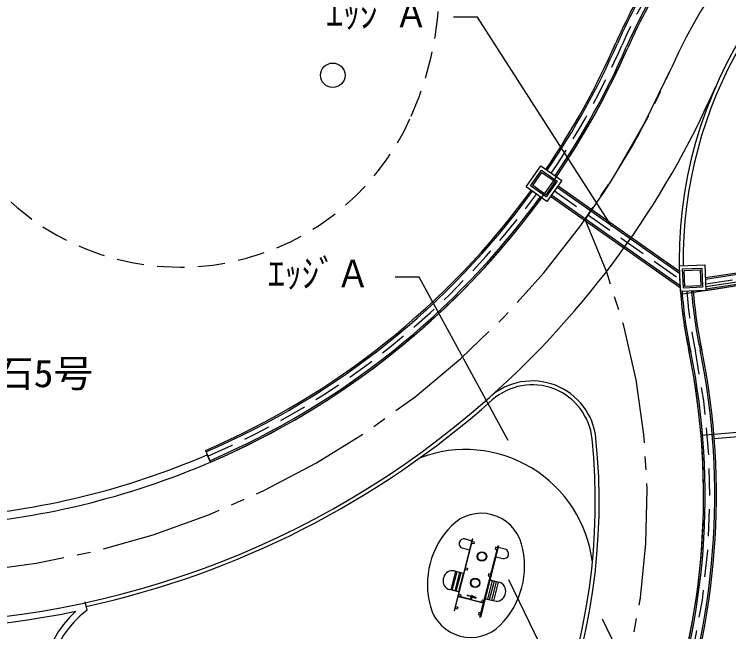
# Model space of a CAD drawing. Units: millimetres on the paper. Extents: x -120.2 to -23.9, y -30.5 to 36.3.
# Drawn here: x -83.97 to -75.02, y -8.13 to -0.39 of the extents above; entities that cross this region are included whole.
import ezdxf
from ezdxf.enums import TextEntityAlignment as Align

# ---------------------------------------------------------------- set-up
doc = ezdxf.new("R2010")
doc.units = ezdxf.units.MM
doc.header["$LTSCALE"] = 0.17
doc.linetypes.add('CHAIN2', pattern=[12, 9, -1, 1, -1])
doc.linetypes.add('DASHED2', pattern=[3, 2, -1])
for name, color, linetype in [('0-2_D-STR-1-計線1_計画', 7, 'Continuous'), ('0-3_D-STR-3-計線3_施設', 7, 'Continuous'), ('0-5_D-STR-BMK-CLINE', 7, 'CHAIN2'), ('0-7_D-STR-2-計線1_エッジ', 7, 'Continuous'), ('0-8_D-STR-DIM-5コンタ', 7, 'DASHED2'), ('0-9_D-STR-2-計線2_補助', 7, 'Continuous'), ('0-A_D-STR-5-1排水', 7, 'Continuous'), ('0-F_D-STR-5-2排水-ＣＬ', 7, 'DASHED2'), ('1-8_D-STR-HTXT-施設', 4, 'Continuous'), ('1-A_GroupNo11-LayerNo1', 7, 'Continuous')]:
    doc.layers.add(name, color=color, linetype=linetype)
doc.styles.add('ＭＳ ゴシック', font='')
doc.styles.get('ＭＳ ゴシック').set_extended_font_data('MS Gothic')

msp = doc.modelspace()

# ---------------------------------------------------------------- linework, layer by layer
at = {"layer": '0-2_D-STR-1-計線1_計画'}
for p, q in [((-75.6208, -3.8979), (-73.8484, -3.6281)), ((-74.7761, -5.6211), (-75.3649, -5.67)), ((-83.0592, -7.8578), (-83.0817, -7.7516))]:
    msp.add_line(p, q, dxfattribs=at)
for centre, radius, start, end in [((-85.4732, 3.2162), 11.2368, 141.35935, 311.5962), ((-70.2199, -3.4707), 5.4178, 118.6357, 191.77068), ((-70.2199, -3.4707), 6.6217, 136.65187, 156.32793), ((-85.4732, 3.2162), 10.0329, 293.24493, 336.32793), ((-84.3635, -6.4179), 9.0296, 308.65065, 11.77068), ((-77.4805, -5.7874), 0.8026, 5.82956, 131.5962), ((-84.4721, -6.5), 7.8305, 309.64697, 5.82051), ((-82.3405, -8.8237), 1.204, 126.6529, 207.73576)]:
    msp.add_arc(centre, radius, start, end, dxfattribs=at)
at = {"layer": '0-3_D-STR-3-計線3_施設'}
for p, q in [((-78.3231, -6.9649), (-78.2381, -6.9865)), ((-78.3231, -6.9649), (-78.2381, -6.9865)), ((-77.8213, -7.0923), (-77.9063, -7.0707)), ((-77.8213, -7.0923), (-77.9063, -7.0707)), ((-78.2678, -7.1032), (-78.3527, -7.0816)), ((-77.936, -7.1874), (-77.851, -7.209)), ((-78.443, -7.3692), (-78.5022, -7.6026)), ((-78.4828, -7.6076), (-78.4235, -7.3742)), ((-78.4566, -7.3658), (-78.3457, -7.3939)), ((-78.3924, -7.3821), (-78.4516, -7.6155)), ((-78.4322, -7.6204), (-78.3729, -7.387)), ((-78.4001, -7.6244), (-78.3428, -7.3988)), ((-78.5951, -7.4652), (-78.5901, -7.4457)), ((-78.0683, -7.7087), (-78.011, -7.4831)), ((-78.0382, -7.7205), (-77.9789, -7.4871)), ((-77.9595, -7.492), (-78.0187, -7.7254)), ((-77.8953, -7.5083), (-78.0061, -7.4802)), ((-77.9876, -7.7333), (-77.9283, -7.4999)), ((-77.9089, -7.5048), (-77.9682, -7.7382)), ((-78.405, -7.6273), (-78.5152, -7.5993)), ((-78.2483, -7.722), (-78.4068, -7.6817)), ((-78.2404, -7.6909), (-78.294, -7.6772)), ((-78.2922, -7.6698), (-78.2385, -7.6835)), ((-78.2549, -7.7203), (-78.247, -7.6892)), ((-78.2417, -7.7236), (-78.2338, -7.6925)), ((-78.2404, -7.6909), (-78.1867, -7.7045)), ((-78.1848, -7.6971), (-78.2385, -7.6835)), ((-77.821, -7.6617), (-77.8161, -7.6423)), ((-78.2483, -7.722), (-78.0898, -7.7622)), ((-78.0654, -7.7135), (-77.9551, -7.7415))]:
    msp.add_line(p, q, dxfattribs=at)
for points in [[(-78.4529, -7.8636), (-78.2258, -6.9689), (-78.2332, -6.9671), (-78.4603, -7.8617)], [(-78.2389, -7.0205), (-78.2325, -6.9952), (-78.2072, -7.0016), (-78.2136, -7.0269)], [(-78.1359, -7.9441), (-77.9088, -7.0494), (-77.9014, -7.0513), (-78.1285, -7.9459)], [(-77.9219, -7.101), (-77.9155, -7.0757), (-77.9407, -7.0693), (-77.9472, -7.0945)], [(-78.3228, -7.3511), (-78.3164, -7.3258), (-78.2911, -7.3322), (-78.2975, -7.3575)], [(-78.0058, -7.4316), (-77.9994, -7.4063), (-78.0247, -7.3999), (-78.0311, -7.4252)], [(-78.4463, -7.8373), (-78.4399, -7.812), (-78.4146, -7.8184), (-78.421, -7.8437)], [(-78.1293, -7.9178), (-78.1228, -7.8925), (-78.1481, -7.8861), (-78.1545, -7.9114)]]:
    msp.add_lwpolyline(points, close=True, dxfattribs=at)
for points in [[(-78.0916, -7.7696), (-78.2501, -7.7294), (-78.4087, -7.6891)], [(-78.4068, -7.6817), (-78.4004, -7.6564), (-78.3751, -7.6629), (-78.3815, -7.6881)], [(-78.2453, -7.6817), (-78.2433, -7.674), (-78.2297, -7.6774), (-78.2317, -7.6852)], [(-78.0833, -7.7369), (-78.1086, -7.7305), (-78.115, -7.7558)]]:
    msp.add_lwpolyline(points, dxfattribs=at)
for centre, radius in [((-78.1117, -7.1842), 0.0602), ((-78.1117, -7.1842), 0.0522), ((-78.1957, -7.5148), 0.0602), ((-78.1957, -7.5148), 0.0522)]:
    msp.add_circle(centre, radius, dxfattribs=at)
for centre, radius, start, end in [((-85.4732, 3.2162), 11.3171, 216.44212, 281.59191), ((-78.3379, -7.0233), 0.0602, 75.75382, 255.75382), ((-77.8362, -7.1507), 0.0602, 255.75382, 75.75382), ((-78.4831, -7.4729), 0.1104, 75.75382, 165.75382), ((-78.3467, -7.3978), 0.00401, 345.75382, 75.75382), ((-78.4881, -7.4924), 0.1104, 165.75382, 255.75382), ((-78.0071, -7.484), 0.00401, 75.75382, 165.75382), ((-77.923, -7.6151), 0.1104, 345.75382, 75.75382), ((-78.404, -7.6234), 0.00401, 255.75382, 345.75382), ((-78.2931, -7.6735), 0.00381, 75.75382, 255.75382), ((-78.2392, -7.6861), 0.0128, 42.49485, 109.01278), ((-78.1857, -7.7008), 0.00381, 255.75382, 75.75382), ((-77.928, -7.6346), 0.1104, 255.75382, 345.75382), ((-78.0644, -7.7096), 0.00401, 165.75382, 255.75382), ((-82.3342, -8.8311), 1.293, 131.98916, 210.93837)]:
    msp.add_arc(centre, radius, start, end, dxfattribs=at)
at = {"layer": '0-5_D-STR-BMK-CLINE'}
for centre, radius, start, end in [((-85.4732, 3.2162), 10.6349, 141.35935, 336.32793), ((-70.2199, -3.4707), 6.0197, 125.48318, 156.32793), ((-70.2199, -3.4707), 6.0197, 125.48318, 156.32793), ((-85.4732, 3.2162), 10.6349, 324.47482, 336.32793), ((-84.4672, -6.5008), 8.4276, 309.55319, 24.81842)]:
    msp.add_arc(centre, radius, start, end, dxfattribs=at)
at = {"layer": '0-7_D-STR-2-計線1_エッジ'}
for centre, radius, start, end in [((-78.1194, -7.1673), 0.524, 15.32339, 135.32339), ((-77.7468, -7.5358), 1.0481, 135.32339, 195.32339), ((-78.6248, -7.3058), 1.0481, 315.32339, 15.32339), ((-78.2522, -7.6743), 0.524, 195.32339, 315.32339)]:
    msp.add_arc(centre, radius, start, end, dxfattribs=at)
at = {"layer": '0-8_D-STR-DIM-5コンタ'}
for centre, radius, start, end in [((-82.742, 0.006), 4.1005, 335.92452, 33.71347), ((-81.8955, -0.3948), 3.1642, 218.6694, 336.29793)]:
    msp.add_arc(centre, radius, start, end, dxfattribs=at)
at = {"layer": '0-9_D-STR-2-計線2_補助'}
msp.add_line((-75.3056, -3.8012), (-73.8557, -3.5805), dxfattribs=at)
msp.add_lwpolyline([(-75.2011, -5.7047), (-74.7977, -5.6712), (-72.6525, -8.3579), (-72.5272, -8.5149)], dxfattribs=at)
for centre, radius, start, end in [((-70.2199, -3.4707), 5.3696, 118.47697, 180.7372), ((-77.4805, -5.7874), 0.7545, 5.83013, 131.59621), ((-85.4732, 3.2162), 11.285, 282.29887, 311.5962), ((-84.4721, -6.5), 7.7824, 311.20438, 5.82051)]:
    msp.add_arc(centre, radius, start, end, dxfattribs=at)
at = {"layer": '0-A_D-STR-5-1排水'}
for p, q in [((-77.1691, -2.5551), (-75.6336, -3.6359)), ((-77.1575, -2.5387), (-75.6346, -3.6106)), ((-77.2499, -2.67), (-75.6269, -3.8123)), ((-77.2384, -2.6536), (-75.6275, -3.7874)), ((-75.3101, -3.6882), (-73.8654, -3.4683)), ((-75.3093, -3.7084), (-73.8648, -3.4886)), ((-75.3045, -3.8294), (-73.8514, -3.6083)), ((-75.3037, -3.8496), (-73.8484, -3.6281)), ((-81.577, -5.8548), (-81.5136, -6.0023))]:
    msp.add_line(p, q, dxfattribs=at)
for points in [[(-77.1113, -2.4731), (-77.2961, -2.7356), (-77.5586, -2.5508), (-77.3738, -2.2883)], [(-77.1672, -2.4828), (-77.3058, -2.6797), (-77.5027, -2.5411), (-77.3641, -2.3442)], [(-75.3166, -3.5288), (-75.3037, -3.8496), (-75.6245, -3.8625), (-75.6373, -3.5417)], [(-75.355, -3.5705), (-75.3454, -3.8111), (-75.586, -3.8208), (-75.5956, -3.5802)]]:
    msp.add_lwpolyline(points, close=True, dxfattribs=at)
at = {"layer": '0-A_D-STR-5-1排水', "linetype": 'DASHED2'}
for points in [[(-77.1952, -2.4876), (-77.3107, -2.6517), (-77.4748, -2.5362), (-77.3593, -2.3721)], [(-75.3743, -3.5914), (-75.3662, -3.7919), (-75.5667, -3.7999), (-75.5748, -3.5994)]]:
    msp.add_lwpolyline(points, close=True, dxfattribs=at)
at = {"layer": '0-A_D-STR-5-1排水'}
msp.add_circle((-79.9801, -1.1546), 0.1533, dxfattribs=at)
for centre, radius, start, end in [((-70.2199, -3.4707), 6.7822, 136.65187, 156.32793), ((-70.2199, -3.4707), 6.7622, 136.65187, 156.32793), ((-70.2199, -3.4707), 6.6418, 136.65187, 156.32793), ((-70.2199, -3.4707), 6.6217, 136.65187, 156.32793), ((-85.4732, 3.2162), 9.8724, 325.79178, 336.32793), ((-85.4732, 3.2162), 9.8924, 325.78989, 336.32793), ((-85.4732, 3.2162), 10.0128, 325.77871, 336.32793), ((-85.4732, 3.2162), 10.0329, 325.77688, 336.32793), ((-85.4732, 3.2162), 9.8724, 293.24493, 323.92842), ((-85.4732, 3.2162), 9.8924, 293.24493, 323.93031), ((-85.4732, 3.2162), 10.0128, 293.24493, 323.9415), ((-85.4732, 3.2162), 10.0128, 323.32199, 323.9415), ((-85.4732, 3.2162), 10.0329, 293.24493, 323.94333), ((-85.4732, 3.2162), 10.0329, 323.32014, 323.94333), ((-70.1594, -3.4643), 5.4786, 184.16811, 192.21165), ((-70.1594, -3.4643), 5.4585, 184.17497, 192.21302), ((-70.1594, -3.4643), 5.3381, 184.21726, 192.22137), ((-70.1594, -3.4643), 5.3181, 184.2245, 192.22279), ((-84.3635, -6.4179), 9.0296, 308.65065, 11.46469), ((-84.3635, -6.4179), 9.0497, 308.65065, 11.46552), ((-84.3635, -6.4179), 9.1701, 308.65065, 11.47047), ((-84.3635, -6.4179), 9.1901, 308.65065, 11.47129)]:
    msp.add_arc(centre, radius, start, end, dxfattribs=at)
at = {"layer": '0-F_D-STR-5-2排水-ＣＬ'}
for p, q in [((-77.2037, -2.6043), (-75.6305, -3.7116)), ((-75.3069, -3.7689), (-73.86, -3.5487))]:
    msp.add_line(p, q, dxfattribs=at)
for centre, radius, start, end in [((-70.2199, -3.4707), 6.702, 136.65187, 156.32793), ((-85.4732, 3.2162), 9.9526, 325.79178, 336.32793), ((-85.4732, 3.2162), 9.9526, 293.24493, 323.92842), ((-70.1594, -3.4643), 5.3983, 184.2245, 192.21717), ((-84.3635, -6.4179), 9.1099, 308.65065, 11.468)]:
    msp.add_arc(centre, radius, start, end, dxfattribs=at)
at = {"layer": '1-8_D-STR-HTXT-施設', "color": 7}
for points in [[(-76.4843, -3.0478), (-78.1661, -0.4255), (-78.4671, -0.4255)], [(-77.7816, -5.7313), (-78.8967, -3.6833), (-79.1977, -3.6833)], [(-77.7765, -7.4727), (-75.9028, -11.3441), (-75.6018, -11.3441)], [(-76.6024, -7.9648), (-75.4525, -10.3543), (-75.1515, -10.3543)]]:
    msp.add_lwpolyline(points, dxfattribs=at)
at = {"layer": '1-A_GroupNo11-LayerNo1'}
msp.add_line((-81.5136, -6.0023), (-81.5532, -5.9101), dxfattribs=at)
at = {"layer": '1-A_GroupNo11-LayerNo1', "color": 4}
for centre, radius, start, end in [((-85.4732, 3.2162), 11.2368, 311.5962, 336.32793), ((-85.4732, 3.2162), 11.2368, 311.5962, 336.32793), ((-78.3195, -7.4489), 1.6053, 7.02418, 110.68108)]:
    msp.add_arc(centre, radius, start, end, dxfattribs=at)
at = {"layer": '1-A_GroupNo11-LayerNo1'}
for radius, start, end in [(9.9326, 274.15643, 293.24493), (10.0329, 273.20802, 292.75115), (10.0329, 292.75115, 293.24493)]:
    msp.add_arc((-85.4732, 3.2162), radius, start, end, dxfattribs=at)

# ---------------------------------------------------------------- texts
at = {"layer": '1-8_D-STR-HTXT-施設', "style": 'ＭＳ ゴシック'}
for s, width, p in [('ｴｯｼﾞＡ', 0.9, (-80.0637, -0.6597)), ('ｴｯｼﾞＡ', 0.9, (-80.7944, -3.9174)), ('縁石5号', 1.05, (-84.7233, -5.1667))]:
    msp.add_text(s, height=0.3473, dxfattribs=dict(at, width=width)).set_placement(p, align=Align.BOTTOM_LEFT)

doc.saveas('drawing.dxf')
